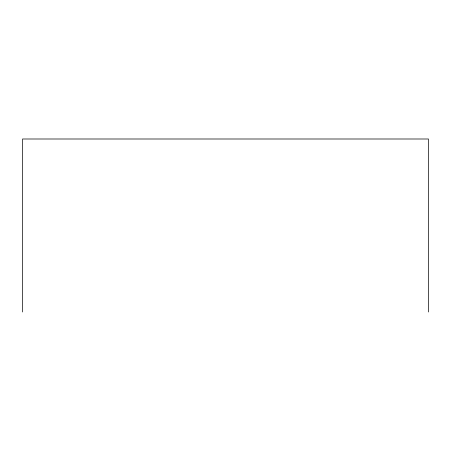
<?xml version="1.0" encoding="UTF-8"?>
<svg xmlns="http://www.w3.org/2000/svg" width="451" height="451" viewBox="0 0 451 451"><rect width="100%" height="100%" fill="white"/><g stroke="black" fill="none" stroke-linecap="round" stroke-linejoin="round"><path stroke-width="0.68" d="M428.45 312.002L428.45 138.998L22.55 138.998L22.55 312.002"/></g></svg>
